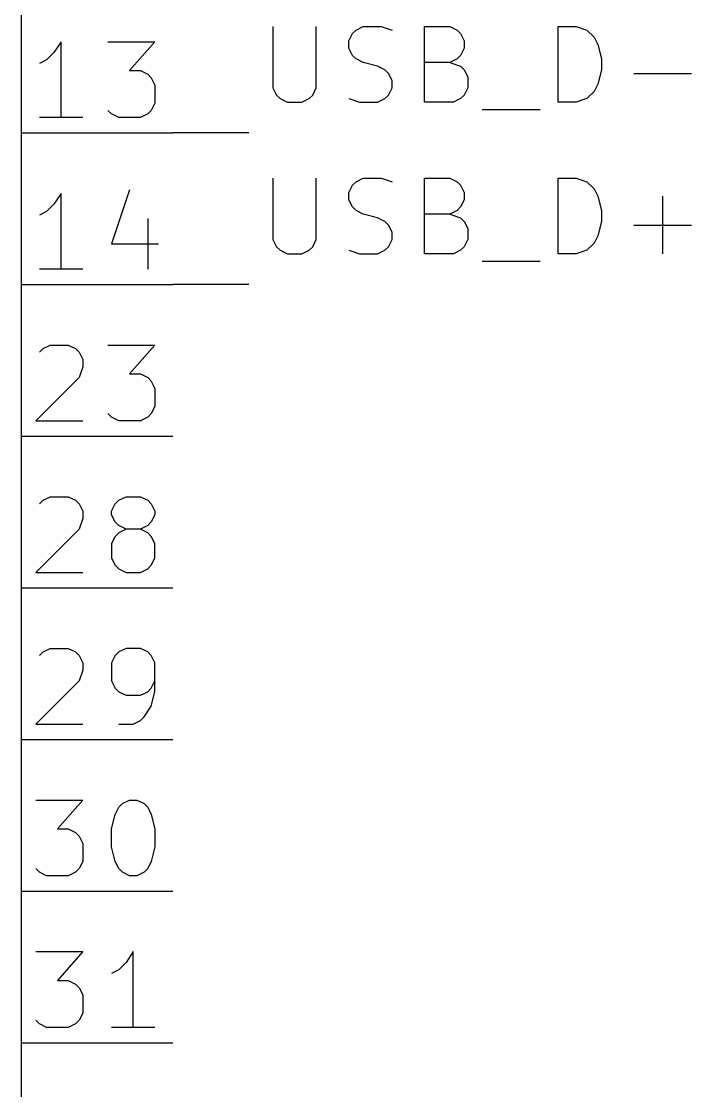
# Model space of a CAD drawing. Header units: inches. Extents: x 0.4 to 11.3, y -7.9 to -0.4.
# Drawn here: x 2.1 to 2.542, y -6.532 to -5.826 of the extents above; entities that cross this region are included whole.
import ezdxf

# ---------------------------------------------------------------- set-up
doc = ezdxf.new("R2010")
doc.units = ezdxf.units.IN
doc.header["$MEASUREMENT"] = 0
for name, color, linetype in [('LIGHTGREEN', 92, 'CONTINUOUS'), ('LIGHTRED', 12, 'CONTINUOUS'), ('RED', 14, 'CONTINUOUS'), ('REDSIX', 19, 'CONTINUOUS'), ('WHITE', 250, 'CONTINUOUS')]:
    doc.layers.add(name, color=color, linetype=linetype)

msp = doc.modelspace()

# ---------------------------------------------------------------- linework, layer by layer
at = {"layer": 'LIGHTGREEN', "linetype": 'CONTINUOUS'}
for p, q in [((2.25, -5.9), (2.2, -5.9)), ((2.25, -6), (2.2, -6))]:
    msp.add_line(p, q, dxfattribs=at)
at = {"layer": 'LIGHTRED', "linetype": 'CONTINUOUS'}
for p, q in [((2.12619, -5.83988), (2.12143, -5.84702)), ((2.12619, -5.83988), (2.12143, -5.84702)), ((2.12619, -5.88988), (2.12619, -5.83988)), ((2.12619, -5.88988), (2.12619, -5.83988)), ((2.15714, -5.83988), (2.18809, -5.83988)), ((2.15714, -5.83988), (2.18809, -5.83988)), ((2.18809, -5.83988), (2.17143, -5.85893)), ((2.18809, -5.83988), (2.17143, -5.85893)), ((2.11667, -5.85178), (2.11191, -5.85417)), ((2.11667, -5.85178), (2.11191, -5.85417)), ((2.12143, -5.84702), (2.11667, -5.85178)), ((2.12143, -5.84702), (2.11667, -5.85178)), ((2.17143, -5.85893), (2.17857, -5.85893)), ((2.17143, -5.85893), (2.17857, -5.85893)), ((2.17857, -5.85893), (2.18333, -5.86131)), ((2.17857, -5.85893), (2.18333, -5.86131)), ((2.18333, -5.86131), (2.18571, -5.86369)), ((2.18333, -5.86131), (2.18571, -5.86369)), ((2.18571, -5.86369), (2.18809, -5.86845)), ((2.18571, -5.86369), (2.18809, -5.86845)), ((2.18809, -5.86845), (2.18809, -5.88035)), ((2.18809, -5.86845), (2.18809, -5.88035)), ((2.15952, -5.8875), (2.15714, -5.88512)), ((2.15952, -5.8875), (2.15714, -5.88512)), ((2.18571, -5.88512), (2.18333, -5.8875)), ((2.18571, -5.88512), (2.18333, -5.8875)), ((2.18809, -5.88035), (2.18571, -5.88512)), ((2.18809, -5.88035), (2.18571, -5.88512)), ((2.14048, -5.88988), (2.11191, -5.88988)), ((2.14048, -5.88988), (2.11191, -5.88988)), ((2.16428, -5.88988), (2.15952, -5.8875)), ((2.16428, -5.88988), (2.15952, -5.8875)), ((2.17857, -5.88988), (2.16428, -5.88988)), ((2.17857, -5.88988), (2.16428, -5.88988)), ((2.18333, -5.8875), (2.17857, -5.88988)), ((2.18333, -5.8875), (2.17857, -5.88988)), ((2.12619, -5.93988), (2.12143, -5.94702)), ((2.12619, -5.93988), (2.12143, -5.94702)), ((2.12619, -5.98988), (2.12619, -5.93988)), ((2.12619, -5.98988), (2.12619, -5.93988)), ((2.17143, -5.9375), (2.15952, -5.97321)), ((2.17143, -5.9375), (2.15952, -5.97321)), ((2.12143, -5.94702), (2.11667, -5.95178)), ((2.12143, -5.94702), (2.11667, -5.95178)), ((2.11667, -5.95178), (2.11191, -5.95417)), ((2.11667, -5.95178), (2.11191, -5.95417)), ((2.18333, -5.95655), (2.18333, -5.98988)), ((2.18333, -5.95655), (2.18333, -5.98988)), ((2.15952, -5.97321), (2.19047, -5.97321)), ((2.15952, -5.97321), (2.19047, -5.97321)), ((2.14048, -5.98988), (2.11191, -5.98988)), ((2.14048, -5.98988), (2.11191, -5.98988)), ((2.11428, -6.04226), (2.11905, -6.03988)), ((2.11428, -6.04226), (2.11905, -6.03988)), ((2.11905, -6.03988), (2.13095, -6.03988)), ((2.11905, -6.03988), (2.13095, -6.03988)), ((2.13095, -6.03988), (2.13571, -6.04226)), ((2.13095, -6.03988), (2.13571, -6.04226)), ((2.15714, -6.03988), (2.18809, -6.03988)), ((2.15714, -6.03988), (2.18809, -6.03988)), ((2.18809, -6.03988), (2.17143, -6.05893)), ((2.18809, -6.03988), (2.17143, -6.05893)), ((2.11191, -6.04464), (2.11428, -6.04226)), ((2.11191, -6.04464), (2.11428, -6.04226)), ((2.13571, -6.04226), (2.13809, -6.04464)), ((2.13571, -6.04226), (2.13809, -6.04464)), ((2.13809, -6.04464), (2.14048, -6.0494)), ((2.13809, -6.04464), (2.14048, -6.0494)), ((2.14048, -6.05417), (2.13809, -6.06131)), ((2.14048, -6.05417), (2.13809, -6.06131)), ((2.14048, -6.0494), (2.14048, -6.05417)), ((2.14048, -6.0494), (2.14048, -6.05417)), ((2.13809, -6.06131), (2.10952, -6.08988)), ((2.13809, -6.06131), (2.10952, -6.08988)), ((2.17143, -6.05893), (2.17857, -6.05893)), ((2.17143, -6.05893), (2.17857, -6.05893)), ((2.17857, -6.05893), (2.18333, -6.06131)), ((2.17857, -6.05893), (2.18333, -6.06131)), ((2.18333, -6.06131), (2.18571, -6.06369)), ((2.18333, -6.06131), (2.18571, -6.06369)), ((2.18571, -6.06369), (2.18809, -6.06845)), ((2.18571, -6.06369), (2.18809, -6.06845)), ((2.18809, -6.06845), (2.18809, -6.08035)), ((2.18809, -6.06845), (2.18809, -6.08035)), ((2.18809, -6.08035), (2.18571, -6.08512)), ((2.18809, -6.08035), (2.18571, -6.08512)), ((2.10952, -6.08988), (2.14048, -6.08988)), ((2.10952, -6.08988), (2.14048, -6.08988)), ((2.15952, -6.0875), (2.15714, -6.08512)), ((2.15952, -6.0875), (2.15714, -6.08512)), ((2.16428, -6.08988), (2.15952, -6.0875)), ((2.16428, -6.08988), (2.15952, -6.0875)), ((2.17857, -6.08988), (2.16428, -6.08988)), ((2.17857, -6.08988), (2.16428, -6.08988)), ((2.18333, -6.0875), (2.17857, -6.08988)), ((2.18333, -6.0875), (2.17857, -6.08988)), ((2.18571, -6.08512), (2.18333, -6.0875)), ((2.18571, -6.08512), (2.18333, -6.0875)), ((2.11428, -6.14226), (2.11905, -6.13988)), ((2.11428, -6.14226), (2.11905, -6.13988)), ((2.11905, -6.13988), (2.13095, -6.13988)), ((2.11905, -6.13988), (2.13095, -6.13988)), ((2.13095, -6.13988), (2.13571, -6.14226)), ((2.13095, -6.13988), (2.13571, -6.14226)), ((2.16428, -6.14226), (2.16905, -6.13988)), ((2.16428, -6.14226), (2.16905, -6.13988)), ((2.16905, -6.13988), (2.17857, -6.13988)), ((2.16905, -6.13988), (2.17857, -6.13988)), ((2.17857, -6.13988), (2.18333, -6.14226)), ((2.17857, -6.13988), (2.18333, -6.14226)), ((2.11191, -6.14464), (2.11428, -6.14226)), ((2.11191, -6.14464), (2.11428, -6.14226)), ((2.13571, -6.14226), (2.13809, -6.14464)), ((2.13571, -6.14226), (2.13809, -6.14464)), ((2.13809, -6.14464), (2.14048, -6.1494)), ((2.13809, -6.14464), (2.14048, -6.1494)), ((2.15952, -6.1494), (2.1619, -6.14464)), ((2.15952, -6.1494), (2.1619, -6.14464)), ((2.1619, -6.14464), (2.16428, -6.14226)), ((2.1619, -6.14464), (2.16428, -6.14226)), ((2.18333, -6.14226), (2.18571, -6.14464)), ((2.18333, -6.14226), (2.18571, -6.14464)), ((2.18571, -6.14464), (2.18809, -6.1494)), ((2.18571, -6.14464), (2.18809, -6.1494)), ((2.14048, -6.15417), (2.13809, -6.16131)), ((2.14048, -6.15417), (2.13809, -6.16131)), ((2.14048, -6.1494), (2.14048, -6.15417)), ((2.14048, -6.1494), (2.14048, -6.15417)), ((2.15952, -6.15178), (2.15952, -6.1494)), ((2.15952, -6.15178), (2.15952, -6.1494)), ((2.1619, -6.15655), (2.15952, -6.15178)), ((2.1619, -6.15655), (2.15952, -6.15178)), ((2.18809, -6.15178), (2.18571, -6.15655)), ((2.18809, -6.15178), (2.18571, -6.15655)), ((2.18809, -6.1494), (2.18809, -6.15178)), ((2.18809, -6.1494), (2.18809, -6.15178)), ((2.13809, -6.16131), (2.10952, -6.18988)), ((2.13809, -6.16131), (2.10952, -6.18988)), ((2.16428, -6.15893), (2.1619, -6.15655)), ((2.16428, -6.15893), (2.1619, -6.15655)), ((2.16905, -6.16131), (2.16428, -6.15893)), ((2.16905, -6.16131), (2.16428, -6.15893)), ((2.16905, -6.16131), (2.16428, -6.16369)), ((2.16905, -6.16131), (2.16428, -6.16369)), ((2.17857, -6.16131), (2.16905, -6.16131)), ((2.17857, -6.16131), (2.16905, -6.16131)), ((2.18333, -6.15893), (2.17857, -6.16131)), ((2.18333, -6.15893), (2.17857, -6.16131)), ((2.18333, -6.16369), (2.17857, -6.16131)), ((2.18333, -6.16369), (2.17857, -6.16131)), ((2.18571, -6.15655), (2.18333, -6.15893)), ((2.18571, -6.15655), (2.18333, -6.15893)), ((2.1619, -6.16607), (2.15952, -6.17083)), ((2.1619, -6.16607), (2.15952, -6.17083)), ((2.16428, -6.16369), (2.1619, -6.16607)), ((2.16428, -6.16369), (2.1619, -6.16607)), ((2.18571, -6.16607), (2.18333, -6.16369)), ((2.18571, -6.16607), (2.18333, -6.16369)), ((2.18809, -6.17083), (2.18571, -6.16607)), ((2.18809, -6.17083), (2.18571, -6.16607)), ((2.15952, -6.17083), (2.15952, -6.18035)), ((2.15952, -6.17083), (2.15952, -6.18035)), ((2.18809, -6.18035), (2.18809, -6.17083)), ((2.18809, -6.18035), (2.18809, -6.17083)), ((2.15952, -6.18035), (2.1619, -6.18512)), ((2.15952, -6.18035), (2.1619, -6.18512)), ((2.18571, -6.18512), (2.18809, -6.18035)), ((2.18571, -6.18512), (2.18809, -6.18035)), ((2.10952, -6.18988), (2.14048, -6.18988)), ((2.10952, -6.18988), (2.14048, -6.18988)), ((2.1619, -6.18512), (2.16428, -6.1875)), ((2.1619, -6.18512), (2.16428, -6.1875)), ((2.16428, -6.1875), (2.16905, -6.18988)), ((2.16428, -6.1875), (2.16905, -6.18988)), ((2.16905, -6.18988), (2.17857, -6.18988)), ((2.16905, -6.18988), (2.17857, -6.18988)), ((2.17857, -6.18988), (2.18333, -6.1875)), ((2.17857, -6.18988), (2.18333, -6.1875)), ((2.18333, -6.1875), (2.18571, -6.18512)), ((2.18333, -6.1875), (2.18571, -6.18512)), ((2.11191, -6.24464), (2.11428, -6.24226)), ((2.11191, -6.24464), (2.11428, -6.24226)), ((2.11428, -6.24226), (2.11905, -6.23988)), ((2.11428, -6.24226), (2.11905, -6.23988)), ((2.11905, -6.23988), (2.13095, -6.23988)), ((2.11905, -6.23988), (2.13095, -6.23988)), ((2.13095, -6.23988), (2.13571, -6.24226)), ((2.13095, -6.23988), (2.13571, -6.24226)), ((2.13571, -6.24226), (2.13809, -6.24464)), ((2.13571, -6.24226), (2.13809, -6.24464)), ((2.13809, -6.24464), (2.14048, -6.2494)), ((2.13809, -6.24464), (2.14048, -6.2494)), ((2.1619, -6.24464), (2.15952, -6.2494)), ((2.1619, -6.24464), (2.15952, -6.2494)), ((2.16428, -6.24226), (2.1619, -6.24464)), ((2.16428, -6.24226), (2.1619, -6.24464)), ((2.16905, -6.23988), (2.16428, -6.24226)), ((2.16905, -6.23988), (2.16428, -6.24226)), ((2.17857, -6.23988), (2.16905, -6.23988)), ((2.17857, -6.23988), (2.16905, -6.23988)), ((2.18333, -6.24226), (2.17857, -6.23988)), ((2.18333, -6.24226), (2.17857, -6.23988)), ((2.18571, -6.24464), (2.18333, -6.24226)), ((2.18571, -6.24464), (2.18333, -6.24226)), ((2.18809, -6.2494), (2.18571, -6.24464)), ((2.18809, -6.2494), (2.18571, -6.24464)), ((2.14048, -6.2494), (2.14048, -6.25417)), ((2.14048, -6.2494), (2.14048, -6.25417)), ((2.15952, -6.2494), (2.15952, -6.26131)), ((2.15952, -6.2494), (2.15952, -6.26131)), ((2.18809, -6.26845), (2.18809, -6.2494)), ((2.18809, -6.26845), (2.18809, -6.2494)), ((2.14048, -6.25417), (2.13809, -6.26131)), ((2.14048, -6.25417), (2.13809, -6.26131)), ((2.13809, -6.26131), (2.10952, -6.28988)), ((2.13809, -6.26131), (2.10952, -6.28988)), ((2.15952, -6.26131), (2.1619, -6.26607)), ((2.15952, -6.26131), (2.1619, -6.26607)), ((2.1619, -6.26607), (2.16428, -6.26845)), ((2.1619, -6.26607), (2.16428, -6.26845)), ((2.18333, -6.26845), (2.18571, -6.26607)), ((2.18333, -6.26845), (2.18571, -6.26607)), ((2.18571, -6.26607), (2.18809, -6.26131)), ((2.18571, -6.26607), (2.18809, -6.26131)), ((2.16428, -6.26845), (2.16905, -6.27083)), ((2.16428, -6.26845), (2.16905, -6.27083)), ((2.16905, -6.27083), (2.17857, -6.27083)), ((2.16905, -6.27083), (2.17857, -6.27083)), ((2.17857, -6.27083), (2.18333, -6.26845)), ((2.17857, -6.27083), (2.18333, -6.26845)), ((2.18571, -6.27797), (2.18809, -6.26845)), ((2.18571, -6.27797), (2.18809, -6.26845)), ((2.18095, -6.28512), (2.18571, -6.27797)), ((2.18095, -6.28512), (2.18571, -6.27797)), ((2.17381, -6.28988), (2.17857, -6.2875)), ((2.17381, -6.28988), (2.17857, -6.2875)), ((2.17857, -6.2875), (2.18095, -6.28512)), ((2.17857, -6.2875), (2.18095, -6.28512)), ((2.10952, -6.28988), (2.14048, -6.28988)), ((2.10952, -6.28988), (2.14048, -6.28988)), ((2.16428, -6.28988), (2.17381, -6.28988)), ((2.16428, -6.28988), (2.17381, -6.28988)), ((2.10952, -6.33988), (2.14048, -6.33988)), ((2.10952, -6.33988), (2.14048, -6.33988)), ((2.14048, -6.33988), (2.12381, -6.35893)), ((2.14048, -6.33988), (2.12381, -6.35893)), ((2.1619, -6.3494), (2.16428, -6.34464)), ((2.1619, -6.3494), (2.16428, -6.34464)), ((2.16428, -6.34464), (2.16667, -6.34226)), ((2.16428, -6.34464), (2.16667, -6.34226)), ((2.16667, -6.34226), (2.17143, -6.33988)), ((2.16667, -6.34226), (2.17143, -6.33988)), ((2.17143, -6.33988), (2.17619, -6.33988)), ((2.17143, -6.33988), (2.17619, -6.33988)), ((2.17619, -6.33988), (2.18095, -6.34226)), ((2.17619, -6.33988), (2.18095, -6.34226)), ((2.18095, -6.34226), (2.18333, -6.34464)), ((2.18095, -6.34226), (2.18333, -6.34464)), ((2.18333, -6.34464), (2.18571, -6.3494)), ((2.18333, -6.34464), (2.18571, -6.3494)), ((2.15952, -6.35893), (2.1619, -6.3494)), ((2.15952, -6.35893), (2.1619, -6.3494)), ((2.18571, -6.3494), (2.18809, -6.35893)), ((2.18571, -6.3494), (2.18809, -6.35893)), ((2.12381, -6.35893), (2.13095, -6.35893)), ((2.12381, -6.35893), (2.13095, -6.35893)), ((2.13095, -6.35893), (2.13571, -6.36131)), ((2.13095, -6.35893), (2.13571, -6.36131)), ((2.15952, -6.37083), (2.15952, -6.35893)), ((2.15952, -6.37083), (2.15952, -6.35893)), ((2.18809, -6.35893), (2.18809, -6.37083)), ((2.18809, -6.35893), (2.18809, -6.37083)), ((2.13571, -6.36131), (2.13809, -6.36369)), ((2.13571, -6.36131), (2.13809, -6.36369)), ((2.13809, -6.36369), (2.14048, -6.36845)), ((2.13809, -6.36369), (2.14048, -6.36845)), ((2.14048, -6.36845), (2.14048, -6.38035)), ((2.14048, -6.36845), (2.14048, -6.38035)), ((2.1619, -6.38035), (2.15952, -6.37083)), ((2.1619, -6.38035), (2.15952, -6.37083)), ((2.18809, -6.37083), (2.18571, -6.38035)), ((2.18809, -6.37083), (2.18571, -6.38035)), ((2.14048, -6.38035), (2.13809, -6.38512)), ((2.14048, -6.38035), (2.13809, -6.38512)), ((2.16428, -6.38512), (2.1619, -6.38035)), ((2.16428, -6.38512), (2.1619, -6.38035)), ((2.18571, -6.38035), (2.18333, -6.38512)), ((2.18571, -6.38035), (2.18333, -6.38512)), ((2.11191, -6.3875), (2.10952, -6.38512)), ((2.11191, -6.3875), (2.10952, -6.38512)), ((2.11667, -6.38988), (2.11191, -6.3875)), ((2.11667, -6.38988), (2.11191, -6.3875)), ((2.13571, -6.3875), (2.13095, -6.38988)), ((2.13571, -6.3875), (2.13095, -6.38988)), ((2.13809, -6.38512), (2.13571, -6.3875)), ((2.13809, -6.38512), (2.13571, -6.3875)), ((2.16667, -6.3875), (2.16428, -6.38512)), ((2.16667, -6.3875), (2.16428, -6.38512)), ((2.17143, -6.38988), (2.16667, -6.3875)), ((2.17143, -6.38988), (2.16667, -6.3875)), ((2.18095, -6.3875), (2.17619, -6.38988)), ((2.18095, -6.3875), (2.17619, -6.38988)), ((2.18333, -6.38512), (2.18095, -6.3875)), ((2.18333, -6.38512), (2.18095, -6.3875)), ((2.13095, -6.38988), (2.11667, -6.38988)), ((2.13095, -6.38988), (2.11667, -6.38988)), ((2.17619, -6.38988), (2.17143, -6.38988)), ((2.17619, -6.38988), (2.17143, -6.38988)), ((2.10952, -6.43988), (2.14048, -6.43988)), ((2.10952, -6.43988), (2.14048, -6.43988)), ((2.14048, -6.43988), (2.12381, -6.45893)), ((2.14048, -6.43988), (2.12381, -6.45893)), ((2.17381, -6.43988), (2.16905, -6.44702)), ((2.17381, -6.43988), (2.16905, -6.44702)), ((2.17381, -6.48988), (2.17381, -6.43988)), ((2.17381, -6.48988), (2.17381, -6.43988)), ((2.16905, -6.44702), (2.16428, -6.45178)), ((2.16905, -6.44702), (2.16428, -6.45178)), ((2.16428, -6.45178), (2.15952, -6.45417)), ((2.16428, -6.45178), (2.15952, -6.45417)), ((2.12381, -6.45893), (2.13095, -6.45893)), ((2.12381, -6.45893), (2.13095, -6.45893)), ((2.13095, -6.45893), (2.13571, -6.46131)), ((2.13095, -6.45893), (2.13571, -6.46131)), ((2.13571, -6.46131), (2.13809, -6.46369)), ((2.13571, -6.46131), (2.13809, -6.46369)), ((2.13809, -6.46369), (2.14048, -6.46845)), ((2.13809, -6.46369), (2.14048, -6.46845)), ((2.14048, -6.46845), (2.14048, -6.48035)), ((2.14048, -6.46845), (2.14048, -6.48035)), ((2.11191, -6.4875), (2.10952, -6.48512)), ((2.11191, -6.4875), (2.10952, -6.48512)), ((2.13809, -6.48512), (2.13571, -6.4875)), ((2.13809, -6.48512), (2.13571, -6.4875)), ((2.14048, -6.48035), (2.13809, -6.48512)), ((2.14048, -6.48035), (2.13809, -6.48512)), ((2.11667, -6.48988), (2.11191, -6.4875)), ((2.11667, -6.48988), (2.11191, -6.4875)), ((2.13095, -6.48988), (2.11667, -6.48988)), ((2.13095, -6.48988), (2.11667, -6.48988)), ((2.13571, -6.4875), (2.13095, -6.48988)), ((2.13571, -6.4875), (2.13095, -6.48988)), ((2.18809, -6.48988), (2.15952, -6.48988)), ((2.18809, -6.48988), (2.15952, -6.48988))]:
    msp.add_line(p, q, dxfattribs=at)
at = {"layer": 'RED', "linetype": 'CONTINUOUS'}
for p, q in [((2.1, -7.4), (2.1, -5.4)), ((2.1, -5.9), (2.2, -5.9)), ((2.1, -5.9), (2.2, -5.9)), ((2.1, -6), (2.2, -6)), ((2.1, -6), (2.2, -6)), ((2.1, -6.1), (2.2, -6.1)), ((2.1, -6.1), (2.2, -6.1)), ((2.1, -6.2), (2.2, -6.2)), ((2.1, -6.2), (2.2, -6.2)), ((2.1, -6.3), (2.2, -6.3)), ((2.1, -6.3), (2.2, -6.3)), ((2.1, -6.4), (2.2, -6.4)), ((2.1, -6.4), (2.2, -6.4)), ((2.1, -6.5), (2.2, -6.5)), ((2.1, -6.5), (2.2, -6.5))]:
    msp.add_line(p, q, dxfattribs=at)
at = {"layer": 'REDSIX', "linetype": 'CONTINUOUS'}
for p, q in [((2.26601, -5.8298), (2.26601, -5.87028)), ((2.29458, -5.87028), (2.29458, -5.8298)), ((2.32078, -5.83218), (2.32554, -5.8298)), ((2.32554, -5.8298), (2.33744, -5.8298)), ((2.33744, -5.8298), (2.34459, -5.83218)), ((2.36601, -5.8798), (2.36601, -5.8298)), ((2.36601, -5.8298), (2.38268, -5.8298)), ((2.38268, -5.8298), (2.38744, -5.83218)), ((2.45411, -5.8798), (2.45411, -5.8298)), ((2.45411, -5.8298), (2.46601, -5.8298)), ((2.46601, -5.8298), (2.47315, -5.83218)), ((2.31602, -5.83932), (2.31839, -5.83456)), ((2.31839, -5.83456), (2.32078, -5.83218)), ((2.38744, -5.83218), (2.38982, -5.83456)), ((2.38982, -5.83456), (2.3922, -5.83932)), ((2.47315, -5.83218), (2.47792, -5.83694)), ((2.47792, -5.83694), (2.4803, -5.8417)), ((2.31602, -5.84409), (2.31602, -5.83932)), ((2.31839, -5.84885), (2.31602, -5.84409)), ((2.3922, -5.84409), (2.38982, -5.84885)), ((2.3922, -5.83932), (2.3922, -5.84409)), ((2.4803, -5.8417), (2.48268, -5.85123)), ((2.32078, -5.85123), (2.31839, -5.84885)), ((2.32554, -5.85361), (2.32078, -5.85123)), ((2.38744, -5.85123), (2.38268, -5.85361)), ((2.38982, -5.84885), (2.38744, -5.85123)), ((2.48268, -5.85123), (2.48268, -5.85837)), ((2.33506, -5.85599), (2.32554, -5.85361)), ((2.33982, -5.85837), (2.33506, -5.85599)), ((2.3422, -5.86075), (2.33982, -5.85837)), ((2.38268, -5.85361), (2.36601, -5.85361)), ((2.38268, -5.85361), (2.38982, -5.85599)), ((2.38982, -5.85599), (2.3922, -5.85837)), ((2.3922, -5.85837), (2.39458, -5.86313)), ((2.48268, -5.85837), (2.4803, -5.86789)), ((2.34459, -5.86552), (2.3422, -5.86075)), ((2.34459, -5.87028), (2.34459, -5.86552)), ((2.39458, -5.86313), (2.39458, -5.87028)), ((2.50411, -5.86075), (2.5422, -5.86075)), ((2.26601, -5.87028), (2.26839, -5.87504)), ((2.2922, -5.87504), (2.29458, -5.87028)), ((2.3422, -5.87504), (2.34459, -5.87028)), ((2.39458, -5.87028), (2.3922, -5.87504)), ((2.47792, -5.87266), (2.47315, -5.87742)), ((2.4803, -5.86789), (2.47792, -5.87266)), ((2.26839, -5.87504), (2.27078, -5.87742)), ((2.27078, -5.87742), (2.27554, -5.8798)), ((2.27554, -5.8798), (2.28506, -5.8798)), ((2.28506, -5.8798), (2.28982, -5.87742)), ((2.28982, -5.87742), (2.2922, -5.87504)), ((2.31602, -5.87742), (2.32316, -5.8798)), ((2.32316, -5.8798), (2.33506, -5.8798)), ((2.33506, -5.8798), (2.33982, -5.87742)), ((2.33982, -5.87742), (2.3422, -5.87504)), ((2.38506, -5.8798), (2.36601, -5.8798)), ((2.38982, -5.87742), (2.38506, -5.8798)), ((2.3922, -5.87504), (2.38982, -5.87742)), ((2.46601, -5.8798), (2.45411, -5.8798)), ((2.47315, -5.87742), (2.46601, -5.8798)), ((2.40411, -5.88456), (2.4422, -5.88456)), ((2.26601, -5.9298), (2.26601, -5.97028)), ((2.29458, -5.97028), (2.29458, -5.9298)), ((2.31602, -5.93932), (2.31839, -5.93456)), ((2.31839, -5.93456), (2.32078, -5.93218)), ((2.32078, -5.93218), (2.32554, -5.9298)), ((2.32554, -5.9298), (2.33744, -5.9298)), ((2.33744, -5.9298), (2.34459, -5.93218)), ((2.36601, -5.9798), (2.36601, -5.9298)), ((2.36601, -5.9298), (2.38268, -5.9298)), ((2.38268, -5.9298), (2.38744, -5.93218)), ((2.38744, -5.93218), (2.38982, -5.93456)), ((2.38982, -5.93456), (2.3922, -5.93932)), ((2.45411, -5.9798), (2.45411, -5.9298)), ((2.45411, -5.9298), (2.46601, -5.9298)), ((2.46601, -5.9298), (2.47315, -5.93218)), ((2.47315, -5.93218), (2.47792, -5.93694)), ((2.31602, -5.94409), (2.31602, -5.93932)), ((2.3922, -5.93932), (2.3922, -5.94409)), ((2.47792, -5.93694), (2.4803, -5.9417)), ((2.4803, -5.9417), (2.48268, -5.95123)), ((2.52315, -5.9798), (2.52315, -5.9417)), ((2.31839, -5.94885), (2.31602, -5.94409)), ((2.32078, -5.95123), (2.31839, -5.94885)), ((2.38982, -5.94885), (2.38744, -5.95123)), ((2.3922, -5.94409), (2.38982, -5.94885)), ((2.32554, -5.95361), (2.32078, -5.95123)), ((2.33506, -5.95599), (2.32554, -5.95361)), ((2.33982, -5.95837), (2.33506, -5.95599)), ((2.38268, -5.95361), (2.36601, -5.95361)), ((2.38744, -5.95123), (2.38268, -5.95361)), ((2.38268, -5.95361), (2.38982, -5.95599)), ((2.38982, -5.95599), (2.3922, -5.95837)), ((2.48268, -5.95123), (2.48268, -5.95837)), ((2.3422, -5.96075), (2.33982, -5.95837)), ((2.34459, -5.96552), (2.3422, -5.96075)), ((2.3922, -5.95837), (2.39458, -5.96313)), ((2.39458, -5.96313), (2.39458, -5.97028)), ((2.48268, -5.95837), (2.4803, -5.96789)), ((2.50411, -5.96075), (2.5422, -5.96075)), ((2.26601, -5.97028), (2.26839, -5.97504)), ((2.2922, -5.97504), (2.29458, -5.97028)), ((2.3422, -5.97504), (2.34459, -5.97028)), ((2.34459, -5.97028), (2.34459, -5.96552)), ((2.39458, -5.97028), (2.3922, -5.97504)), ((2.4803, -5.96789), (2.47792, -5.97266)), ((2.26839, -5.97504), (2.27078, -5.97742)), ((2.27078, -5.97742), (2.27554, -5.9798)), ((2.28506, -5.9798), (2.28982, -5.97742)), ((2.28982, -5.97742), (2.2922, -5.97504)), ((2.31602, -5.97742), (2.32316, -5.9798)), ((2.33506, -5.9798), (2.33982, -5.97742)), ((2.33982, -5.97742), (2.3422, -5.97504)), ((2.38982, -5.97742), (2.38506, -5.9798)), ((2.3922, -5.97504), (2.38982, -5.97742)), ((2.47315, -5.97742), (2.46601, -5.9798)), ((2.47792, -5.97266), (2.47315, -5.97742)), ((2.27554, -5.9798), (2.28506, -5.9798)), ((2.32316, -5.9798), (2.33506, -5.9798)), ((2.38506, -5.9798), (2.36601, -5.9798)), ((2.40411, -5.98456), (2.4422, -5.98456)), ((2.46601, -5.9798), (2.45411, -5.9798))]:
    msp.add_line(p, q, dxfattribs=at)
at = {"layer": 'WHITE', "linetype": 'CONTINUOUS'}
msp.add_line((2.1, -7.4), (2.1, -5.4), dxfattribs=at)

doc.saveas('drawing.dxf')
